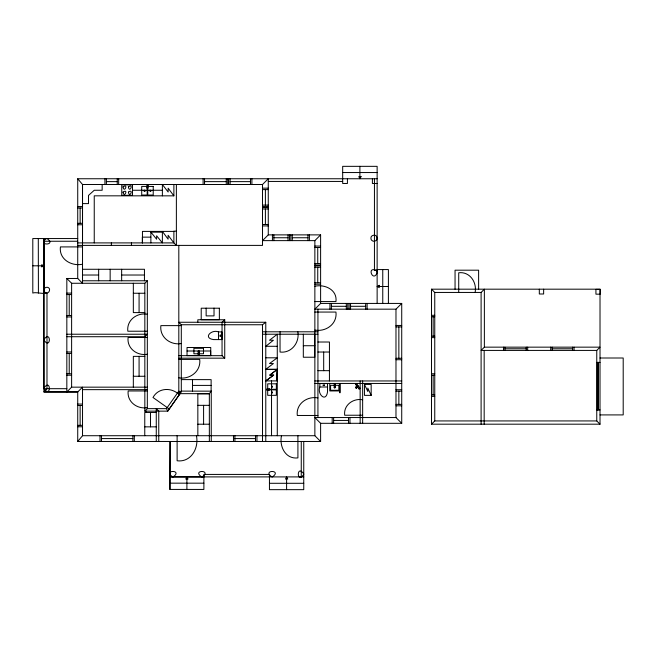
<?xml version="1.0" encoding="UTF-8"?>
<svg xmlns="http://www.w3.org/2000/svg" width="656" height="656" viewBox="0 0 656 656"><rect width="100%" height="100%" fill="white"/><g stroke="black" fill="none" stroke-linecap="round" stroke-linejoin="round"><path stroke-width="0.98" d="M82.525 242.9L82.525 184.508L77.728 178.752L377.134 178.752M169.929 489.425L170.076 441.472L169.929 489.425L203.885 489.442L203.885 474.419L269.444 474.419L269.444 489.663L303.753 489.663L303.753 441.472M377.134 238.333C377.102 240.932 373.559 242.318 371.804 240.383A3.124 3.124 0 0 1 370.952 238.809C369.943 234.61 377.044 233.651 377.134 238.021M377.134 272.847C372.969 282.818 366.401 265.844 376.216 270.485A3.124 3.124 0 0 1 377.069 272.06L377.134 272.535M43.919 289.837C44.141 286.918 48.503 286.196 49.577 288.976C50.291 297.045 36.72 291.28 32.8 293.068L32.8 238.554L77.728 238.554M43.919 339.554C51.16 329.328 51.16 350.353 43.919 340.128M43.919 388.024C51.16 377.799 51.16 398.823 43.919 388.598M303.753 474.452C296.512 484.677 296.512 463.653 303.753 473.878M271.641 386.589L272.412 386.589L271.641 386.72M271.641 392.436L272.412 392.436L271.641 392.567M180.015 393.657L167.739 411.14L144.837 411.14L144.837 283.269L147.329 280.776L147.329 408.647L144.837 411.14M166.452 408.647L178.809 391.165L181.302 391.952L167.739 411.14L166.452 408.647L147.329 408.647M209.346 393.657L211.257 391.165L181.302 391.107L178.809 393.657L209.346 393.657L209.346 441.472M77.728 441.472L82.525 435.715L82.525 387.163L77.728 391.952L77.728 441.472L320.612 441.472L320.612 423.309L314.864 417.552L395.978 417.552L401.726 423.309L320.612 423.309M77.728 245.393L262.515 245.393L262.515 184.508L268.263 178.752L268.263 234.881L262.515 240.629L314.864 240.629L320.612 234.881L268.263 234.881M66.83 278.472L71.619 283.269L71.619 387.163L66.83 391.952L66.83 278.472L77.728 278.472L82.525 283.269L82.525 184.508L262.515 184.508M320.612 303.425L314.864 309.173L395.978 309.173L401.726 303.425L320.612 303.425L320.612 234.881M431.5 289.181L600.019 289.181L600.019 424.186L431.5 424.186L431.5 289.181L434.756 292.445L481.102 292.445L484.366 289.181L484.366 347.155L481.102 350.411L596.763 350.411L600.019 347.155L484.366 347.155M431.5 424.186L434.756 420.931L596.763 420.931L600.019 424.186M224.737 319.767L222.048 322.26L222.048 355.675L224.737 358.168L224.737 319.767L197.833 319.767L197.833 322.26M265.778 322.26L178.809 322.26L181.302 324.753L262.515 324.753L265.778 322.26L265.778 441.472M277.365 369.312L269.788 375.06L273.708 375.06L265.877 380.816M355.929 384.769L356.872 384.08L356.511 383.58L355.568 384.268L357.192 386.507M358.438 386.236C355.79 389.828 354.043 387.04 358.135 385.818L360.078 388.483L359.127 389.172L357.495 386.925M358.028 385.892L356.872 384.08M198.629 350.935L198.629 351.706L198.768 350.935M334.593 386.794L334.043 387.352L334.593 388.139L335.388 387.581L334.831 386.794M173.159 476.896C183.385 469.655 162.36 469.647 172.585 476.896M202.187 476.912C212.413 469.671 191.388 469.671 201.613 476.912M272.429 476.912C282.654 469.671 261.637 469.671 271.863 476.912M46.453 238.554C36.228 245.795 57.252 245.795 47.027 238.554M218.505 331.92C211.716 328.992 202.442 337.955 213.569 339.595L221.958 339.595L221.958 331.92L218.505 331.92L218.505 339.595M342.678 172.544L377.134 172.544M268.263 181.441L342.678 181.441M106.37 181.63L117.244 181.63M204.549 181.63L226.263 181.63M230.108 181.63L250.469 181.63M377.134 183.475L372.395 183.475L372.395 178.752M132.487 184.894L121.745 184.894L121.745 195.316L132.487 195.316L132.52 184.508M262.515 188.157L268.263 188.157M262.515 189.6L268.263 189.6M132.52 190.256L162.376 190.256M173.881 184.508L173.881 195.849L94.243 195.824L94.243 242.9M82.525 203.606L88.494 203.606L88.494 195.439L94.251 190.256L102.156 190.256L102.156 184.508M262.515 205.115L268.263 205.115M77.728 206.558L82.525 206.558M262.515 206.558L268.263 206.558M262.515 207.526L268.263 207.526M77.728 207.993L82.525 207.993M262.515 208.961L268.263 208.961M77.728 223.319L82.525 223.319M262.515 224.483L268.263 224.483M77.728 224.762L82.525 224.762M262.515 225.918L268.263 225.918M176.374 231.133L173.881 231.133L173.881 242.9L176.374 245.393L176.374 184.508M173.881 231.396L142.45 231.396L142.45 242.9M150.872 232.158L162.376 232.158M150.872 237.144L142.336 237.144L142.336 242.9M273.872 237.751L288.033 237.751M292.264 237.751L307.976 237.751M43.919 241.244L77.728 241.244M77.728 242.9L173.881 242.9L168.108 235.266L168.108 239.178L162.393 231.396L162.376 242.9L156.62 235.783L156.62 239.235L150.872 232.101M314.864 246.057L320.612 246.057M82.525 246.91L60.409 246.91C58.843 259.317 71.504 266.525 82.525 264.229M314.864 247.501L320.612 247.501M314.864 263.597L320.612 263.597M314.864 265.032L320.612 265.032M32.857 265.811L43.854 265.811M314.864 265.811L320.612 265.811M314.864 267.246L320.612 267.246M82.525 269.272L144.443 269.272L144.443 280.776M377.134 269.567L388.401 269.567L388.401 303.425M377.134 270.19L374.445 270.19L374.445 178.752M82.525 275.02L98.646 275.02M121.655 275.02L144.443 275.02M82.525 280.776L147.329 280.776M314.864 282.769L320.612 282.769M71.619 283.269L144.837 283.269M314.864 284.204L320.612 284.204M314.864 286.229C324.917 284.007 337.43 289.788 335.954 301.571L314.864 301.571M377.134 286.492L388.401 286.492M66.83 293.109L71.619 293.109M133.332 293.248L144.837 293.248M66.83 294.552L71.619 294.552M331.378 306.303L346.319 306.303M350.55 306.303L365.687 306.303M314.864 312.059L335.946 312.059C337.43 323.949 325.909 332.108 314.864 330.066M144.837 312.6L133.332 312.6L133.332 283.269M147.329 314.216C136.989 312.379 126.46 320.21 127.83 331.223L147.329 331.223M431.5 315.306L434.756 315.306M66.83 315.495L71.619 315.495M431.5 316.75L434.756 316.75M66.83 316.93L71.619 316.93M395.978 325.45L401.726 325.45M181.302 325.622L160.876 325.622C159.433 337.168 170.429 345.466 181.302 343.555M395.978 326.893L401.734 326.893M262.515 331.797L317.93 331.797M66.83 334.224L147.329 334.224L144.837 336.717L66.83 336.717M262.515 334.224L317.93 334.224M431.5 336.192L434.756 336.192M147.329 337.504L128.1 337.504C126.739 348.369 137.145 356.069 147.329 354.248M431.5 337.627L434.756 337.627M317.93 342.014L329.435 342.014L329.435 380.956M303.318 345.728L314.823 345.728M277.308 346.294L265.778 346.294L273.404 340.243L269.493 340.243L277.275 334.24L277.291 435.723M504.931 348.787L526.243 348.787M552.163 348.787L572.606 348.787M187.034 351.001L210.65 351.001L210.65 355.601M66.83 351.977L71.619 351.977M317.93 352.026L329.435 352.026M66.83 353.42L71.619 353.42M187.034 355.601L210.748 355.634L210.748 347.491L187.034 347.491L187.034 355.634M178.809 355.675L222.048 355.675M144.837 356.364L133.332 356.364L133.332 387.163M265.787 357.807L277.308 357.807L269.509 363.539L273.413 363.539L265.787 369.312L277.291 369.312M600.019 358.004L623.2 358.004L623.2 414.912L600.019 414.912M178.809 358.168L224.737 358.168M395.978 358.291L401.734 358.291M178.809 359.414L199.719 359.406C201.187 371.23 189.953 379.767 178.809 377.823M395.978 359.726L401.726 359.726M596.763 362.391L600.027 362.391M265.787 369.402L277.291 369.402L269.772 375.158L273.65 375.158L265.787 380.906L277.291 380.906M317.93 370.673L329.435 370.673M66.83 373.781L71.619 373.781M431.5 373.764L434.756 373.764M66.83 375.216L71.619 375.216M431.5 375.207L434.756 375.207M133.332 376.273L144.837 376.273M181.302 379.603L211.125 379.644L211.125 391.148M314.864 380.956L401.726 380.956M314.864 383.448L401.726 383.448M364.449 384.424L371.165 384.424L371.165 395.363L364.449 395.363L364.449 384.424L367.811 391.46L367.811 388.122L371.165 395.363M192.487 385.4L211.125 385.4M319.857 386.991C316.93 393.78 325.893 403.063 327.524 391.935L327.524 383.547L319.857 383.547L319.857 386.991L327.524 386.991M71.619 387.163L147.329 387.163M66.83 388.688L43.919 388.688L43.796 238.554L43.919 293.068M82.525 389.656L147.329 389.656M395.978 389.738L401.726 389.738M147.329 390.968L128.174 390.968C126.829 401.784 137.194 409.434 147.329 407.622M339.66 390.935L329.763 390.935L329.763 383.448M395.978 391.181L401.734 391.181M209.346 393.83L197.841 393.83L197.841 435.715M431.5 394.937L434.756 394.937M431.5 396.372L434.756 396.372M317.93 397.913C307.147 395.904 295.848 403.834 297.299 415.469L317.93 415.469M362.645 399.758C353.19 398.028 343.408 405.088 344.679 415.232L362.645 415.232M77.728 404.071L82.525 404.071M395.978 404.375L401.734 404.375M197.841 405.334L209.346 405.334M77.728 405.515L82.525 405.515M395.978 405.81L401.726 405.81M596.763 409.91L600.027 409.91M156.267 412.46L144.763 412.452L144.763 435.715M333.625 420.43L348.516 420.43M197.841 424.211L209.346 424.211M77.728 425.342L82.525 425.342M77.728 426.777L82.525 426.777M144.763 426.851L156.267 426.851M82.525 435.715L314.864 435.715L320.612 441.472M101.45 438.593L132.889 438.593M234.905 438.593L255.528 438.593M303.753 476.912L169.929 476.896L203.885 476.912M269.452 483.292L303.753 483.292M169.929 483.16L203.885 483.177M356.438 388.319L355.527 387.073L356.446 388.319M46.576 293.068L44.78 292.207L43.919 290.411M179.309 394.773C171.757 387.147 158.35 387.507 153.004 397.503L169.256 408.991M173.865 195.849L168.149 188.174L168.149 192.028L162.376 184.508L162.376 195.849M38.294 238.554L38.417 293.068M598.395 362.391L598.395 409.91M597.854 362.391L597.854 409.91M597.304 362.391L597.304 409.91M596.763 350.411L596.763 420.931M574.049 347.155L574.049 350.411M572.606 347.155L572.606 350.411M552.163 347.155L552.163 350.411M550.72 347.155L550.72 350.411M543.644 289.181L543.644 293.995L539.314 293.995L539.314 289.181M527.678 347.155L527.678 350.411M526.243 347.155L526.243 350.411M504.931 347.155L504.931 350.411M503.488 347.155L503.488 350.411M484.169 350.411L484.169 424.186M481.102 292.445L481.102 424.186M478.618 289.181L478.618 270.19L455.051 270.19L455.051 289.181M475.124 292.445C477.076 282.277 469.794 271.379 458.716 272.773L458.716 292.445M434.756 292.445L434.756 420.931M433.132 316.75L433.132 336.192M433.132 375.207L433.132 394.937M401.726 303.425L401.726 423.309M398.856 326.893L398.856 358.291M398.856 391.181L398.856 404.375M395.978 309.173L395.978 417.552M382.76 269.567L382.76 303.425M377.134 303.425L377.134 166.337L342.678 166.337L342.678 183.475L347.418 183.475L347.418 178.752M367.122 303.425L367.122 309.173M365.687 303.425L365.687 309.173M362.645 380.956L362.645 423.309M360.152 380.956L360.152 423.309M359.898 166.337L359.898 178.752M350.55 303.425L350.55 309.173M349.96 417.552L349.96 423.309M349.115 303.425L349.115 309.173M348.516 417.552L348.516 423.309M347.762 303.425L347.762 309.173M346.319 303.425L346.319 309.173M340.144 383.448L340.144 392.723L339.66 392.723L339.66 383.448M333.625 417.552L333.625 423.309M332.19 417.552L332.19 423.309M331.378 303.425L331.378 309.173M329.943 303.425L329.943 309.173M323.687 352.026L323.687 370.673M317.93 309.173L317.93 417.552M317.742 247.501L317.742 263.597M317.742 267.246L317.742 282.769M314.864 240.629L314.864 435.715M314.823 334.224L314.823 357.233L303.318 357.233L303.318 334.224M309.419 234.881L309.419 240.629M307.976 234.881L307.976 240.629M301.26 441.472L301.26 476.912M297.914 435.715L297.914 457.896C285.508 459.454 279.144 446.408 281.481 435.715M297.857 331.797C299.743 342.58 291.485 353.453 280.046 352.034L280.046 331.797M292.264 234.881L292.264 240.629M290.829 234.881L290.829 240.629M289.468 234.881L289.468 240.629M288.033 234.881L288.033 240.629M286.598 476.912L286.598 489.663M277.176 369.918L277.176 380.39M273.872 234.881L273.872 240.629M272.429 234.881L272.429 240.629M271.535 380.906L271.535 435.723M265.393 189.6L265.393 205.115M265.393 208.961L265.393 224.483M262.515 324.753L262.515 441.472M256.963 435.715L256.963 441.472M255.528 435.715L255.528 441.472M251.904 178.752L251.904 184.508M250.469 178.752L250.469 184.508M234.905 435.715L234.905 441.472M233.47 435.715L233.47 441.472M230.108 178.752L230.108 184.508M228.673 178.752L228.673 184.508M227.698 178.752L227.698 184.508M226.263 178.752L226.263 184.508M214.02 308.107L214.02 315.889L206.14 315.889L206.14 308.107M211.257 391.165L211.257 441.472M204.549 178.752L204.549 184.508M203.59 405.334L203.59 424.211M203.106 178.752L203.106 184.508M196.431 435.715C199.047 448.081 191.175 462.546 177.12 460.774L177.12 435.715M192.487 379.603L192.487 391.148M186.903 476.904L186.903 489.433M181.302 324.753L181.302 391.165M178.809 245.393L178.809 393.657M158.76 441.472L158.76 411.14L156.267 408.647L156.267 441.472M150.872 231.396L150.872 242.9M150.519 412.452L150.519 426.851M145.985 411.14L145.985 412.46M139.08 293.248L139.08 312.6M139.08 356.364L139.08 376.273M134.324 435.715L134.324 441.472M132.889 435.715L132.889 441.472M131.438 242.9L131.438 245.393M121.655 269.272L121.655 280.776M118.679 178.752L118.679 184.508M117.244 178.752L117.244 184.508M111.364 242.9L111.364 245.393M110.151 269.272L110.151 280.776M106.37 178.752L106.37 184.508M104.927 178.752L104.927 184.508M101.45 435.715L101.45 441.472M100.015 435.715L100.015 441.472M98.646 269.272L98.646 280.776M80.13 207.993L80.13 223.319M80.13 405.515L80.13 425.342M77.728 178.752L77.728 278.472M69.224 294.552L69.224 315.495M69.224 353.42L69.224 373.781M46.986 293.068L46.986 388.688L43.919 391.952L77.728 391.952L43.919 391.952L43.919 238.554M123.016 192.101C124.132 198.965 128.814 188.133 123.016 192.101M128.387 192.101C129.494 198.965 134.185 188.133 128.387 192.101M123.016 186.886C124.132 193.75 128.814 182.917 123.016 186.886M128.387 186.886C129.503 193.75 134.185 182.917 128.387 186.886M144.263 190.47L144.804 191.011L144.263 190.47M150.109 190.47L150.65 191.011L150.109 190.47M199.367 351.436L198.579 351.993L198.03 351.198L198.817 350.648L199.367 351.436M144.058 190.265L144.058 191.216L145.009 191.216L145.009 190.265L144.058 190.265M149.904 190.265L149.904 191.216L150.855 191.216L150.855 190.265L149.904 190.265M271.551 386.179L271.551 387.13L272.502 387.13L272.502 386.179L271.551 386.179M271.551 392.026L271.551 392.977L272.502 392.977L272.502 392.026L271.551 392.026M335.101 387.532L334.33 387.401L335.101 387.532M361.054 176.644L359.898 178.563L358.75 176.644L361.054 176.644M186.903 477.101L185.755 479.011L188.051 479.011L186.903 477.101M286.598 477.109L285.45 479.019L287.754 479.019L286.598 477.109M359.701 387.975L358.758 388.664L359.693 387.958M43.665 265.811L41.746 266.959L41.746 264.663L43.665 265.811M379.242 285.344L377.323 286.492L379.242 287.648L379.242 285.344M148.043 185.451L146.895 185.451L146.895 188.133L148.043 188.133L148.043 185.451M147.182 186.402L141.712 186.402L141.712 195.037L147.182 195.037L147.182 186.402M153.217 186.427L147.756 186.427L147.756 195.053L153.217 195.053L153.217 186.427M600.248 289.362L595.927 289.362L595.927 294.175L600.248 294.175L600.248 289.362M219.358 308.205L201.212 308.205L201.212 319.71L219.358 319.71L219.358 308.205M220.523 335.15L219.94 335.15L219.94 336.364L220.523 336.364L220.523 335.15M203.491 348.303L193.905 348.303L193.905 353.773L203.491 353.773L203.491 348.303M199.276 352.28L198.128 352.28L198.128 354.962L199.276 354.962L199.276 352.28M277.381 370.32L277.062 379.799L277.381 370.32M276.34 383.817L267.714 383.817L267.714 389.279L276.34 389.279L276.34 383.817M335.372 384.072L334.216 384.072L334.216 386.753L335.372 386.753L335.372 384.072M324.302 384.982L323.088 384.982L323.088 385.556L324.302 385.556L324.302 384.982M338.84 385.31L330.591 385.31L330.591 390.271L338.84 390.271L338.84 385.31M269.419 388.992L266.73 388.992L266.73 390.148L269.419 390.148L269.419 388.992M276.324 389.861L267.689 389.861L267.689 395.322L276.324 395.322L276.324 389.861M356.921 386.753L357.2 387.138L356.897 386.72"/></g></svg>
